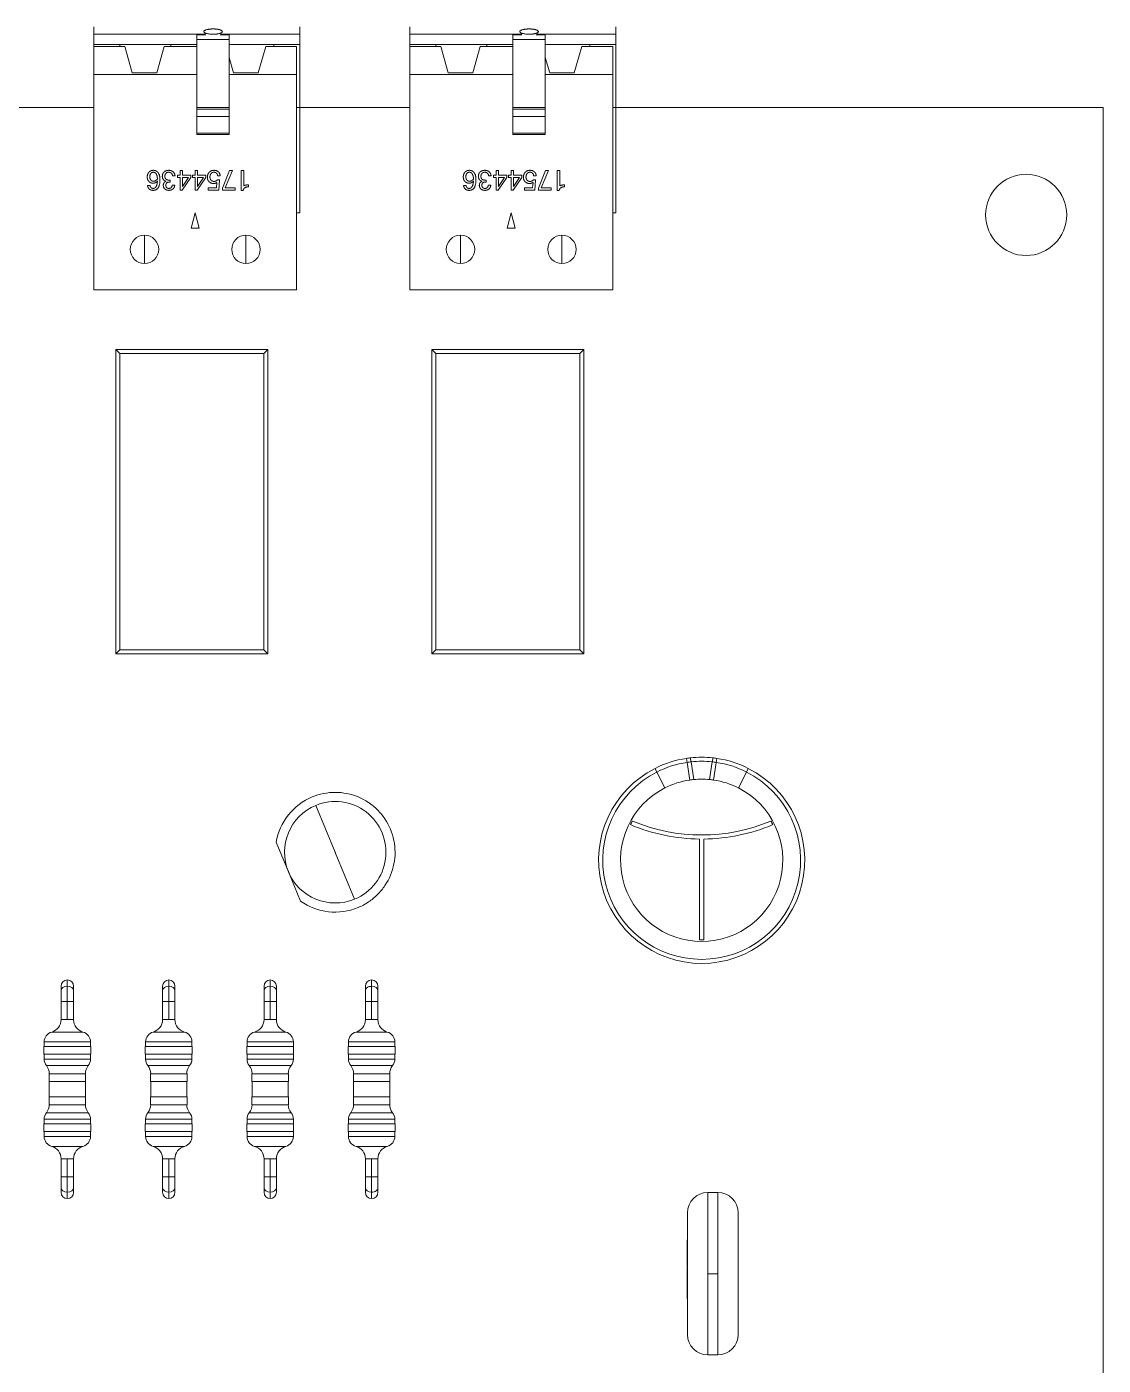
# Model space of a CAD drawing. Header units: millimetres. Extents: x 145 to 1488, y 403 to 626.
# Drawn here: x 252.8 to 305.9, y 491.6 to 557.5 of the extents above; entities that cross this region are included whole.
import ezdxf

# ---------------------------------------------------------------- set-up
doc = ezdxf.new("R2010")
doc.units = ezdxf.units.MM
doc.layers.add('TANGENT EDGES', color=7, linetype='Continuous', lineweight=0)
doc.layers.add('VISIBLE', color=7, linetype='Continuous', lineweight=0)

msp = doc.modelspace()

# ---------------------------------------------------------------- linework, layer by layer
at = {"layer": 'TANGENT EDGES'}
for p, q in [((261.198, 557.138), (261.646, 557.138)), ((262.35, 557.138), (262.798, 557.138)), ((276.776, 557.138), (277.223, 557.138)), ((277.928, 557.138), (278.376, 557.138)), ((261.198, 553.115), (262.798, 553.115)), ((276.776, 553.115), (278.376, 553.115)), ((261.198, 552.294), (262.798, 552.294)), ((276.776, 552.294), (278.376, 552.294)), ((258.618, 547.27), (258.618, 545.87)), ((263.618, 545.87), (263.618, 547.27)), ((274.196, 547.27), (274.196, 545.87)), ((279.196, 545.87), (279.196, 547.27)), ((257.403, 526.839), (257.403, 541.439)), ((257.403, 541.439), (264.503, 541.439)), ((264.503, 541.439), (264.503, 526.839)), ((272.981, 526.839), (272.981, 541.439)), ((272.981, 541.439), (280.081, 541.439)), ((280.081, 541.439), (280.081, 526.839)), ((264.503, 526.839), (257.403, 526.839)), ((280.081, 526.839), (272.981, 526.839)), ((285.333, 521.493), (285.363, 521.295)), ((285.363, 521.295), (285.493, 520.424)), ((285.561, 521.32), (285.691, 520.449)), ((286.475, 520.449), (286.605, 521.32)), ((286.674, 520.424), (286.804, 521.295)), ((286.804, 521.295), (286.833, 521.493)), ((283.783, 520.998), (283.874, 520.819)), ((283.874, 520.819), (284.272, 520.035)), ((287.894, 520.035), (288.293, 520.819)), ((288.293, 520.819), (288.383, 520.998)), ((268.016, 516.876), (267.063, 519.176)), ((268.978, 514.557), (268.024, 516.858)), ((254.815, 510.575), (254.815, 510.262)), ((259.815, 510.575), (259.815, 510.262)), ((264.815, 510.575), (264.815, 510.262)), ((269.815, 510.575), (269.815, 510.262)), ((254.815, 509.508), (254.815, 510.262)), ((259.815, 509.508), (259.815, 510.262)), ((264.815, 509.508), (264.815, 510.262)), ((269.815, 509.508), (269.815, 510.262)), ((254.51, 509.508), (254.815, 509.508)), ((254.815, 508.619), (254.815, 509.508)), ((254.815, 509.508), (255.12, 509.508)), ((259.51, 509.508), (259.815, 509.508)), ((259.815, 508.619), (259.815, 509.508)), ((260.12, 509.508), (259.815, 509.508)), ((264.51, 509.508), (264.815, 509.508)), ((264.815, 508.619), (264.815, 509.508)), ((265.12, 509.508), (264.815, 509.508)), ((269.51, 509.508), (269.815, 509.508)), ((269.815, 508.619), (269.815, 509.508)), ((269.815, 509.508), (270.12, 509.508)), ((254.815, 508.619), (254.51, 508.619)), ((254.815, 508.619), (255.12, 508.619)), ((259.815, 508.619), (259.51, 508.619)), ((259.815, 508.619), (260.12, 508.619)), ((264.815, 508.619), (264.51, 508.619)), ((264.815, 508.619), (265.12, 508.619)), ((269.815, 508.619), (269.51, 508.619)), ((269.815, 508.619), (270.12, 508.619)), ((254.045, 508.007), (255.586, 508.007)), ((259.045, 508.007), (260.586, 508.007)), ((264.045, 508.007), (265.586, 508.007)), ((269.045, 508.007), (270.586, 508.007)), ((253.672, 507.517), (255.958, 507.517)), ((258.672, 507.517), (260.958, 507.517)), ((263.672, 507.517), (265.958, 507.517)), ((268.672, 507.517), (270.958, 507.517)), ((253.672, 506.671), (255.958, 506.671)), ((258.672, 506.671), (260.958, 506.671)), ((263.672, 506.671), (265.958, 506.671)), ((268.672, 506.671), (270.958, 506.671)), ((255.845, 506.351), (253.785, 506.351)), ((260.845, 506.351), (258.785, 506.351)), ((265.845, 506.351), (263.785, 506.351)), ((270.845, 506.351), (268.785, 506.351)), ((253.785, 504.029), (255.845, 504.029)), ((258.785, 504.029), (260.845, 504.029)), ((263.785, 504.029), (265.845, 504.029)), ((268.785, 504.029), (270.845, 504.029)), ((253.672, 503.71), (255.958, 503.71)), ((258.672, 503.71), (260.958, 503.71)), ((263.672, 503.71), (265.958, 503.71)), ((268.672, 503.71), (270.958, 503.71)), ((253.672, 502.863), (255.958, 502.863)), ((258.672, 502.863), (260.958, 502.863)), ((263.672, 502.863), (265.958, 502.863)), ((268.672, 502.863), (270.958, 502.863)), ((255.586, 502.373), (254.045, 502.373)), ((260.586, 502.373), (259.045, 502.373)), ((265.586, 502.373), (264.045, 502.373)), ((270.586, 502.373), (269.045, 502.373)), ((254.51, 501.761), (254.815, 501.761)), ((255.12, 501.761), (254.815, 501.761)), ((254.815, 500.872), (254.815, 501.761)), ((259.51, 501.761), (259.815, 501.761)), ((260.12, 501.761), (259.815, 501.761)), ((259.815, 500.872), (259.815, 501.761)), ((264.51, 501.761), (264.815, 501.761)), ((265.12, 501.761), (264.815, 501.761)), ((264.815, 500.872), (264.815, 501.761)), ((269.51, 501.761), (269.815, 501.761)), ((270.12, 501.761), (269.815, 501.761)), ((269.815, 500.872), (269.815, 501.761)), ((254.51, 500.872), (254.815, 500.872)), ((255.12, 500.872), (254.815, 500.872)), ((254.815, 500.118), (254.815, 500.872)), ((259.815, 500.872), (259.51, 500.872)), ((259.815, 500.872), (260.12, 500.872)), ((259.815, 500.118), (259.815, 500.872)), ((264.815, 500.872), (264.51, 500.872)), ((264.815, 500.872), (265.12, 500.872)), ((264.815, 500.118), (264.815, 500.872)), ((269.51, 500.872), (269.815, 500.872)), ((270.12, 500.872), (269.815, 500.872)), ((269.815, 500.118), (269.815, 500.872)), ((254.815, 499.805), (254.815, 500.118)), ((259.815, 499.805), (259.815, 500.118)), ((264.815, 499.805), (264.815, 500.118)), ((269.815, 499.805), (269.815, 500.118)), ((286.382, 500.099), (286.382, 496.095)), ((286.882, 500.099), (286.882, 496.095)), ((286.382, 496.095), (286.882, 496.095)), ((286.382, 492.099), (286.382, 496.095)), ((286.882, 496.095), (286.882, 492.099))]:
    msp.add_line(p, q, dxfattribs=at)
for centre, radius, start, end in [((258.618, 546.57), 0.7, 90, 270), ((258.618, 546.57), 0.7, 270, 90), ((263.618, 546.57), 0.7, 90, 270), ((263.618, 546.57), 0.7, 270, 90), ((274.196, 546.57), 0.7, 90, 270), ((274.196, 546.57), 0.7, 270, 90), ((279.196, 546.57), 0.7, 90, 270), ((279.196, 546.57), 0.7, 270, 90), ((286.083, 516.468), 4.88, 98.49015, 116.92055), ((286.082, 516.481), 4.867, 96.13798, 98.49329), ((286.083, 516.468), 4.88, 83.85882, 96.14118), ((286.085, 516.481), 4.867, 81.50671, 83.86202), ((286.083, 516.468), 4.88, 63.07945, 81.50985), ((286.083, 516.468), 4.88, 116.92064, 63.07936), ((268.02, 516.867), 0.01, 112.52267, 292.52267), ((268.02, 516.867), 0.01, 292.52267, 112.52267)]:
    msp.add_arc(centre, radius, start, end, dxfattribs=at)
for centre, major_axis, ratio, start_param, end_param in [((285.561, 521.32), (-0.03, 0.198), 0.000328, 4.71129, 6.283185), ((286.605, 521.32), (-0.029, -0.198), 0.000506, -3.141545, -1.570256), ((254.815, 510.047), (-0.305, 0), 0.707107, -1.570796, 0), ((254.815, 510.047), (0.305, 0), 0.707107, 0, 1.570796), ((259.815, 510.047), (-0.305, 0), 0.707107, -1.570796, 0), ((259.815, 510.047), (0.305, 0), 0.707107, 0, 1.570796), ((264.815, 510.047), (-0.305, 0), 0.707107, -1.570796, 0), ((264.815, 510.047), (0.305, 0), 0.707107, 0, 1.570796), ((269.815, 510.047), (0.305, 0), 0.707107, 1.570796, 3.141593), ((269.815, 510.047), (0.305, 0), 0.707107, 0, 1.570796), ((254.815, 500.333), (-0.305, 0), 0.707107, 0, 1.570796), ((254.815, 500.333), (0.305, 0), 0.707107, 4.712389, 6.283185), ((259.815, 500.333), (-0.305, 0), 0.707107, 0, 1.570796), ((259.815, 500.333), (0.305, 0), 0.707107, 4.712389, 6.283185), ((264.815, 500.333), (-0.305, 0), 0.707107, 0, 1.570796), ((264.815, 500.333), (0.305, 0), 0.707107, 4.712389, 6.283185), ((269.815, 500.333), (0.305, 0), 0.707107, 3.141593, 4.712389), ((269.815, 500.333), (-0.305, 0), 0.707107, 1.570796, 3.141593)]:
    msp.add_ellipse(centre, major_axis=major_axis, ratio=ratio, start_param=start_param, end_param=end_param, dxfattribs=at)
at = {"layer": 'VISIBLE'}
for p, q in [((256.118, 557.54), (256.118, 557.17)), ((266.278, 557.17), (266.278, 557.54)), ((271.696, 557.54), (271.696, 557.17)), ((281.856, 557.17), (281.856, 557.54)), ((261.616, 557.17), (256.118, 557.17)), ((256.118, 557.17), (256.118, 556.67)), ((256.118, 556.67), (256.118, 556.57)), ((257.403, 556.67), (256.118, 556.67)), ((257.403, 556.67), (259.913, 556.67)), ((257.403, 556.67), (257.403, 556.57)), ((261.198, 556.67), (259.913, 556.67)), ((259.913, 556.67), (259.913, 556.57)), ((261.198, 557.17), (261.198, 557.138)), ((261.198, 556.913), (261.198, 557.138)), ((261.198, 556.913), (261.198, 553.485)), ((261.198, 556.913), (262.798, 556.913)), ((266.278, 557.17), (262.379, 557.17)), ((262.798, 557.17), (262.798, 557.138)), ((262.798, 556.913), (262.798, 557.138)), ((262.798, 556.913), (262.798, 553.485)), ((262.798, 556.67), (264.993, 556.67)), ((264.993, 556.57), (264.993, 556.67)), ((266.278, 556.67), (264.993, 556.67)), ((266.278, 556.67), (266.278, 557.17)), ((266.278, 548.37), (266.278, 556.67)), ((277.194, 557.17), (271.696, 557.17)), ((271.696, 557.17), (271.696, 556.67)), ((271.696, 556.67), (271.696, 556.57)), ((272.981, 556.67), (271.696, 556.67)), ((272.981, 556.67), (275.491, 556.67)), ((272.981, 556.67), (272.981, 556.57)), ((276.776, 556.67), (275.491, 556.67)), ((275.491, 556.67), (275.491, 556.57)), ((276.776, 557.17), (276.776, 557.138)), ((276.776, 556.913), (276.776, 557.138)), ((276.776, 556.913), (276.776, 553.485)), ((276.776, 556.913), (278.376, 556.913)), ((281.856, 557.17), (277.957, 557.17)), ((278.376, 557.17), (278.376, 557.138)), ((278.376, 556.913), (278.376, 557.138)), ((278.376, 556.913), (278.376, 553.485)), ((278.376, 556.67), (280.571, 556.67)), ((280.571, 556.57), (280.571, 556.67)), ((281.856, 556.67), (280.571, 556.67)), ((281.856, 556.67), (281.856, 557.17)), ((281.856, 548.37), (281.856, 556.67)), ((257.643, 556.57), (256.118, 556.57)), ((256.118, 555.196), (256.118, 556.57)), ((258.013, 555.27), (257.643, 556.57)), ((259.223, 555.27), (259.593, 556.57)), ((261.198, 556.57), (259.593, 556.57)), ((262.798, 556.025), (263.013, 555.27)), ((264.223, 555.27), (264.593, 556.57)), ((266.118, 556.57), (264.593, 556.57)), ((266.118, 555.196), (266.118, 556.57)), ((273.221, 556.57), (271.696, 556.57)), ((271.696, 555.196), (271.696, 556.57)), ((273.591, 555.27), (273.221, 556.57)), ((274.801, 555.27), (275.171, 556.57)), ((276.776, 556.57), (275.171, 556.57)), ((278.376, 556.025), (278.591, 555.27)), ((279.801, 555.27), (280.171, 556.57)), ((281.696, 556.57), (280.171, 556.57)), ((281.696, 555.196), (281.696, 556.57)), ((256.118, 555.196), (261.198, 555.196)), ((256.118, 553.57), (256.118, 555.196)), ((258.013, 555.27), (259.223, 555.27)), ((262.798, 555.196), (266.118, 555.196)), ((263.013, 555.27), (264.223, 555.27)), ((266.118, 553.57), (266.118, 555.196)), ((271.696, 555.196), (276.776, 555.196)), ((271.696, 553.57), (271.696, 555.196)), ((273.591, 555.27), (274.801, 555.27)), ((278.376, 555.196), (281.696, 555.196)), ((278.591, 555.27), (279.801, 555.27)), ((281.696, 553.57), (281.696, 555.196)), ((250.54, 553.57), (256.118, 553.57)), ((256.118, 544.57), (256.118, 553.57)), ((261.198, 553.57), (262.798, 553.57)), ((261.198, 553.485), (261.198, 553.115)), ((261.198, 553.485), (262.798, 553.485)), ((262.798, 553.485), (262.798, 553.115)), ((266.118, 544.57), (266.118, 553.57)), ((266.118, 553.57), (271.696, 553.57)), ((271.696, 544.57), (271.696, 553.57)), ((276.776, 553.57), (278.376, 553.57)), ((276.776, 553.485), (276.776, 553.115)), ((276.776, 553.485), (278.376, 553.485)), ((278.376, 553.485), (278.376, 553.115)), ((281.696, 544.57), (281.696, 553.57)), ((281.696, 553.57), (305.877, 553.57)), ((305.877, 553.57), (305.877, 466.97)), ((261.198, 552.294), (261.198, 553.115)), ((262.798, 552.294), (262.798, 553.115)), ((276.776, 552.294), (276.776, 553.115)), ((278.376, 552.294), (278.376, 553.115)), ((261.198, 552.23), (261.198, 552.294)), ((261.198, 552.23), (262.798, 552.23)), ((262.798, 552.23), (262.798, 552.294)), ((276.776, 552.23), (276.776, 552.294)), ((276.776, 552.23), (278.376, 552.23)), ((278.376, 552.23), (278.376, 552.294)), ((260.123, 550.199), (259.996, 550.199)), ((260.243, 550.223), (260.372, 550.223)), ((260.243, 550.115), (260.243, 550.223)), ((260.372, 550.115), (260.243, 550.115)), ((260.372, 550.451), (260.495, 550.451)), ((260.372, 550.223), (260.372, 550.451)), ((260.372, 549.484), (260.372, 550.115)), ((260.903, 550.115), (260.468, 549.484)), ((260.495, 550.451), (260.495, 550.223)), ((260.495, 550.223), (260.903, 550.223)), ((260.495, 549.677), (260.788, 550.115)), ((260.495, 550.115), (260.495, 549.677)), ((260.788, 550.115), (260.495, 550.115)), ((260.903, 550.223), (260.903, 550.115)), ((260.985, 550.223), (261.114, 550.223)), ((260.985, 550.115), (260.985, 550.223)), ((261.114, 550.115), (260.985, 550.115)), ((261.114, 550.223), (261.114, 550.451)), ((261.114, 550.451), (261.237, 550.451)), ((261.114, 549.484), (261.114, 550.115)), ((261.645, 550.115), (261.21, 549.484)), ((261.237, 550.451), (261.237, 550.223)), ((261.237, 550.223), (261.645, 550.223)), ((261.237, 550.115), (261.237, 549.677)), ((261.237, 549.677), (261.53, 550.115)), ((261.53, 550.115), (261.237, 550.115)), ((261.645, 550.223), (261.645, 550.115)), ((262.35, 550.2), (262.223, 550.2)), ((262.466, 549.582), (262.814, 550.451)), ((262.951, 550.451), (262.595, 549.609)), ((262.814, 550.451), (262.951, 550.451)), ((263.39, 549.48), (263.39, 550.451)), ((263.39, 550.451), (263.512, 550.451)), ((263.512, 550.451), (263.512, 549.7)), ((275.701, 550.199), (275.574, 550.199)), ((275.821, 550.223), (275.95, 550.223)), ((275.821, 550.115), (275.821, 550.223)), ((275.95, 550.115), (275.821, 550.115)), ((275.95, 550.451), (276.073, 550.451)), ((275.95, 550.223), (275.95, 550.451)), ((275.95, 549.484), (275.95, 550.115)), ((276.481, 550.115), (276.046, 549.484)), ((276.073, 550.451), (276.073, 550.223)), ((276.073, 550.223), (276.481, 550.223)), ((276.073, 549.677), (276.366, 550.115)), ((276.073, 550.115), (276.073, 549.677)), ((276.366, 550.115), (276.073, 550.115)), ((276.481, 550.223), (276.481, 550.115)), ((276.563, 550.223), (276.692, 550.223)), ((276.563, 550.115), (276.563, 550.223)), ((276.692, 550.115), (276.563, 550.115)), ((276.692, 550.223), (276.692, 550.451)), ((276.692, 550.451), (276.815, 550.451)), ((276.692, 549.484), (276.692, 550.115)), ((277.223, 550.115), (276.788, 549.484)), ((276.815, 550.451), (276.815, 550.223)), ((276.815, 550.223), (277.223, 550.223)), ((276.815, 550.115), (276.815, 549.677)), ((276.815, 549.677), (277.108, 550.115)), ((277.108, 550.115), (276.815, 550.115)), ((277.223, 550.223), (277.223, 550.115)), ((277.928, 550.2), (277.801, 550.2)), ((278.044, 549.582), (278.391, 550.451)), ((278.529, 550.451), (278.173, 549.609)), ((278.391, 550.451), (278.529, 550.451)), ((278.968, 549.48), (278.968, 550.451)), ((278.968, 550.451), (279.09, 550.451)), ((279.09, 550.451), (279.09, 549.7)), ((258.77, 549.717), (258.897, 549.717)), ((259.832, 549.985), (259.878, 549.985)), ((259.878, 549.89), (259.851, 549.89)), ((259.878, 549.985), (259.878, 549.89)), ((259.984, 549.728), (260.11, 549.728)), ((260.468, 549.484), (260.372, 549.484)), ((261.21, 549.484), (261.114, 549.484)), ((261.764, 549.496), (261.764, 549.609)), ((261.764, 549.609), (262.17, 549.609)), ((262.275, 549.496), (261.764, 549.496)), ((262.17, 549.609), (262.191, 549.874)), ((262.219, 550), (262.316, 550)), ((262.316, 550), (262.275, 549.496)), ((262.466, 549.496), (262.466, 549.582)), ((263.084, 549.496), (262.466, 549.496)), ((262.595, 549.609), (263.084, 549.609)), ((263.084, 549.609), (263.084, 549.496)), ((263.484, 549.48), (263.39, 549.48)), ((263.742, 549.749), (263.742, 549.653)), ((274.348, 549.717), (274.474, 549.717)), ((275.41, 549.985), (275.456, 549.985)), ((275.456, 549.89), (275.429, 549.89)), ((275.456, 549.985), (275.456, 549.89)), ((275.562, 549.728), (275.688, 549.728)), ((276.046, 549.484), (275.95, 549.484)), ((276.788, 549.484), (276.692, 549.484)), ((277.342, 549.496), (277.342, 549.609)), ((277.342, 549.609), (277.748, 549.609)), ((277.853, 549.496), (277.342, 549.496)), ((277.748, 549.609), (277.769, 549.874)), ((277.797, 550), (277.894, 550)), ((277.894, 550), (277.853, 549.496)), ((278.044, 549.496), (278.044, 549.582)), ((278.662, 549.496), (278.044, 549.496)), ((278.173, 549.609), (278.662, 549.609)), ((278.662, 549.609), (278.662, 549.496)), ((279.062, 549.48), (278.968, 549.48)), ((279.32, 549.749), (279.32, 549.653)), ((260.917, 547.62), (261.118, 548.37)), ((261.319, 547.62), (261.118, 548.37)), ((266.118, 548.37), (266.278, 548.37)), ((276.495, 547.62), (276.696, 548.37)), ((276.897, 547.62), (276.696, 548.37)), ((281.696, 548.37), (281.856, 548.37)), ((260.917, 547.62), (261.319, 547.62)), ((276.495, 547.62), (276.897, 547.62)), ((266.118, 544.57), (256.118, 544.57)), ((281.696, 544.57), (271.696, 544.57)), ((257.403, 541.439), (257.203, 541.639)), ((257.203, 541.639), (257.203, 526.639)), ((264.703, 541.639), (257.203, 541.639)), ((264.503, 541.439), (264.703, 541.639)), ((264.703, 526.639), (264.703, 541.639)), ((272.981, 541.439), (272.781, 541.639)), ((272.781, 541.639), (272.781, 526.639)), ((280.281, 541.639), (272.781, 541.639)), ((280.081, 541.439), (280.281, 541.639)), ((280.281, 526.639), (280.281, 541.639)), ((257.403, 526.839), (257.203, 526.639)), ((257.203, 526.639), (264.703, 526.639)), ((264.503, 526.839), (264.703, 526.639)), ((272.981, 526.839), (272.781, 526.639)), ((272.781, 526.639), (280.281, 526.639)), ((280.081, 526.839), (280.281, 526.639)), ((285.533, 521.518), (285.532, 521.518)), ((286.635, 521.518), (286.633, 521.518)), ((265.111, 517.356), (265.711, 515.909)), ((285.983, 517.518), (285.983, 512.546)), ((286.183, 512.546), (286.183, 517.518)), ((265.711, 515.909), (266.311, 514.463)), ((254.51, 510.27), (254.51, 510.047)), ((254.51, 510.047), (254.51, 509.508)), ((255.12, 510.27), (255.12, 510.047)), ((255.12, 510.047), (255.12, 509.508)), ((259.51, 510.27), (259.51, 510.047)), ((259.51, 510.047), (259.51, 509.508)), ((260.12, 510.27), (260.12, 510.047)), ((260.12, 510.047), (260.12, 509.508)), ((264.51, 510.27), (264.51, 510.047)), ((264.51, 510.047), (264.51, 509.508)), ((265.12, 510.27), (265.12, 510.047)), ((265.12, 510.047), (265.12, 509.508)), ((269.51, 510.27), (269.51, 510.047)), ((269.51, 510.047), (269.51, 509.508)), ((270.12, 510.27), (270.12, 510.047)), ((270.12, 510.047), (270.12, 509.508)), ((254.51, 509.508), (254.51, 508.619)), ((255.12, 509.508), (255.12, 508.619)), ((259.51, 509.508), (259.51, 508.619)), ((260.12, 509.508), (260.12, 508.619)), ((264.51, 509.508), (264.51, 508.619)), ((265.12, 509.508), (265.12, 508.619)), ((269.51, 509.508), (269.51, 508.619)), ((270.12, 509.508), (270.12, 508.619)), ((255.971, 507.298), (253.659, 507.298)), ((253.659, 507.298), (253.659, 506.917)), ((253.672, 507.517), (253.672, 507.298)), ((255.958, 507.298), (255.958, 507.517)), ((255.971, 506.917), (255.971, 507.298)), ((260.971, 507.298), (258.659, 507.298)), ((258.659, 507.298), (258.659, 506.917)), ((258.672, 507.517), (258.672, 507.298)), ((260.958, 507.298), (260.958, 507.517)), ((260.971, 506.917), (260.971, 507.298)), ((265.971, 507.298), (263.659, 507.298)), ((263.659, 507.298), (263.659, 506.917)), ((263.672, 507.517), (263.672, 507.298)), ((265.958, 507.298), (265.958, 507.517)), ((265.971, 506.917), (265.971, 507.298)), ((270.971, 507.298), (268.659, 507.298)), ((268.659, 507.298), (268.659, 506.917)), ((268.672, 507.517), (268.672, 507.298)), ((270.958, 507.298), (270.958, 507.517)), ((270.971, 506.917), (270.971, 507.298)), ((253.659, 506.917), (255.971, 506.917)), ((253.672, 506.917), (253.672, 506.671)), ((255.958, 506.671), (255.958, 506.917)), ((258.659, 506.917), (260.971, 506.917)), ((258.672, 506.917), (258.672, 506.671)), ((260.958, 506.671), (260.958, 506.917)), ((263.659, 506.917), (265.971, 506.917)), ((263.672, 506.917), (263.672, 506.671)), ((265.958, 506.671), (265.958, 506.917)), ((268.659, 506.917), (270.971, 506.917)), ((268.672, 506.917), (268.672, 506.671)), ((270.958, 506.671), (270.958, 506.917)), ((255.717, 505.952), (253.913, 505.952)), ((253.913, 505.952), (253.913, 505.571)), ((255.717, 505.571), (255.717, 505.952)), ((260.717, 505.952), (258.913, 505.952)), ((258.913, 505.952), (258.913, 505.571)), ((260.717, 505.571), (260.717, 505.952)), ((265.717, 505.952), (263.913, 505.952)), ((263.913, 505.952), (263.913, 505.571)), ((265.717, 505.571), (265.717, 505.952)), ((270.717, 505.952), (268.913, 505.952)), ((268.913, 505.952), (268.913, 505.571)), ((270.717, 505.571), (270.717, 505.952)), ((253.913, 505.571), (255.717, 505.571)), ((253.926, 505.571), (253.926, 504.809)), ((255.704, 504.809), (255.704, 505.571)), ((258.913, 505.571), (260.717, 505.571)), ((258.926, 505.571), (258.926, 504.809)), ((260.704, 504.809), (260.704, 505.571)), ((263.913, 505.571), (265.717, 505.571)), ((263.926, 505.571), (263.926, 504.809)), ((265.704, 504.809), (265.704, 505.571)), ((268.913, 505.571), (270.717, 505.571)), ((268.926, 505.571), (268.926, 504.809)), ((270.704, 504.809), (270.704, 505.571)), ((255.717, 504.809), (253.913, 504.809)), ((253.913, 504.809), (253.913, 504.428)), ((255.717, 504.428), (255.717, 504.809)), ((260.717, 504.809), (258.913, 504.809)), ((258.913, 504.809), (258.913, 504.428)), ((260.717, 504.428), (260.717, 504.809)), ((265.717, 504.809), (263.913, 504.809)), ((263.913, 504.809), (263.913, 504.428)), ((265.717, 504.428), (265.717, 504.809)), ((270.717, 504.809), (268.913, 504.809)), ((268.913, 504.809), (268.913, 504.428)), ((270.717, 504.428), (270.717, 504.809)), ((253.913, 504.428), (255.717, 504.428)), ((258.913, 504.428), (260.717, 504.428)), ((263.913, 504.428), (265.717, 504.428)), ((268.913, 504.428), (270.717, 504.428)), ((255.971, 503.488), (253.659, 503.488)), ((253.659, 503.488), (253.659, 503.107)), ((253.672, 503.71), (253.672, 503.488)), ((255.958, 503.488), (255.958, 503.71)), ((255.971, 503.107), (255.971, 503.488)), ((260.971, 503.488), (258.659, 503.488)), ((258.659, 503.488), (258.659, 503.107)), ((258.672, 503.71), (258.672, 503.488)), ((260.958, 503.488), (260.958, 503.71)), ((260.971, 503.107), (260.971, 503.488)), ((265.971, 503.488), (263.659, 503.488)), ((263.659, 503.488), (263.659, 503.107)), ((263.672, 503.71), (263.672, 503.488)), ((265.958, 503.488), (265.958, 503.71)), ((265.971, 503.107), (265.971, 503.488)), ((270.971, 503.488), (268.659, 503.488)), ((268.659, 503.488), (268.659, 503.107)), ((268.672, 503.71), (268.672, 503.488)), ((270.958, 503.488), (270.958, 503.71)), ((270.971, 503.107), (270.971, 503.488)), ((253.659, 503.107), (255.971, 503.107)), ((253.672, 503.107), (253.672, 502.863)), ((255.958, 502.863), (255.958, 503.107)), ((258.659, 503.107), (260.971, 503.107)), ((258.672, 503.107), (258.672, 502.863)), ((260.958, 502.863), (260.958, 503.107)), ((263.659, 503.107), (265.971, 503.107)), ((263.672, 503.107), (263.672, 502.863)), ((265.958, 502.863), (265.958, 503.107)), ((268.659, 503.107), (270.971, 503.107)), ((268.672, 503.107), (268.672, 502.863)), ((270.958, 502.863), (270.958, 503.107)), ((254.51, 501.761), (254.51, 500.872)), ((255.12, 501.761), (255.12, 500.872)), ((259.51, 501.761), (259.51, 500.872)), ((260.12, 501.761), (260.12, 500.872)), ((264.51, 501.761), (264.51, 500.872)), ((265.12, 501.761), (265.12, 500.872)), ((269.51, 501.761), (269.51, 500.872)), ((270.12, 501.761), (270.12, 500.872)), ((254.51, 500.872), (254.51, 500.333)), ((255.12, 500.872), (255.12, 500.333)), ((259.51, 500.872), (259.51, 500.333)), ((260.12, 500.872), (260.12, 500.333)), ((264.51, 500.872), (264.51, 500.333)), ((265.12, 500.872), (265.12, 500.333)), ((269.51, 500.872), (269.51, 500.333)), ((270.12, 500.872), (270.12, 500.333)), ((254.51, 500.11), (254.51, 500.333)), ((255.12, 500.11), (255.12, 500.333)), ((259.51, 500.11), (259.51, 500.333)), ((260.12, 500.11), (260.12, 500.333)), ((264.51, 500.11), (264.51, 500.333)), ((265.12, 500.11), (265.12, 500.333)), ((269.51, 500.11), (269.51, 500.333)), ((270.12, 500.11), (270.12, 500.333)), ((286.882, 500.099), (286.382, 500.099)), ((285.382, 499.099), (285.382, 493.099)), ((287.882, 499.099), (287.882, 493.099)), ((285.382, 497.772), (285.372, 497.772)), ((285.372, 497.772), (285.372, 497.387)), ((285.372, 497.387), (285.372, 497.266)), ((285.382, 497.387), (285.372, 497.387)), ((285.372, 497.266), (285.372, 497.154)), ((285.382, 497.266), (285.372, 497.266)), ((285.382, 497.154), (285.372, 497.154)), ((285.372, 497.154), (285.372, 497.087)), ((285.382, 497.087), (285.372, 497.087)), ((285.372, 497.087), (285.372, 497.023)), ((285.372, 497.023), (285.382, 497.023)), ((285.372, 497.023), (285.372, 496.455)), ((285.382, 496.455), (285.372, 496.455)), ((285.382, 496.411), (285.372, 496.411)), ((285.372, 496.411), (285.372, 496.314)), ((285.372, 496.314), (285.372, 496.293)), ((285.382, 496.314), (285.372, 496.314)), ((285.372, 496.293), (285.372, 496.064)), ((285.382, 496.293), (285.372, 496.293)), ((285.372, 496.064), (285.372, 495.787)), ((285.382, 496.064), (285.372, 496.064)), ((285.382, 495.787), (285.372, 495.787)), ((285.372, 495.787), (285.372, 495.757)), ((285.382, 495.757), (285.372, 495.757)), ((285.382, 495.753), (285.372, 495.753)), ((285.372, 495.753), (285.372, 495.645)), ((285.382, 495.645), (285.372, 495.645)), ((285.372, 495.645), (285.372, 495.585)), ((285.382, 495.585), (285.372, 495.585)), ((285.372, 495.585), (285.372, 495.413)), ((285.372, 495.413), (285.372, 495.215)), ((285.382, 495.413), (285.372, 495.413)), ((285.382, 495.215), (285.372, 495.215)), ((285.372, 495.215), (285.372, 495.024)), ((285.372, 495.024), (285.372, 494.855)), ((285.372, 495.024), (285.382, 495.024)), ((285.382, 494.855), (285.372, 494.855)), ((286.882, 492.099), (286.382, 492.099))]:
    msp.add_line(p, q, dxfattribs=at)
msp.add_circle((302.077, 548.27), 2, dxfattribs=at)
for centre, radius, start, end in [((286.083, 516.468), 5.08, 98.49006, 116.92064), ((286.083, 516.468), 5.08, 96.23374, 98.49006), ((286.083, 516.468), 5.08, 83.78453, 96.21547), ((286.083, 516.468), 5.08, 81.50994, 83.76626), ((286.083, 516.468), 5.08, 63.07936, 81.50994), ((286.083, 516.468), 5.08, 116.92064, 270), ((286.083, 516.468), 4, 98.49015, 116.92055), ((286.082, 516.476), 3.992, 95.62124, 98.49289), ((286.083, 516.468), 4, 90, 95.62408), ((286.083, 516.468), 5.08, 270, 63.07936), ((286.083, 516.468), 4, 84.37592, 90), ((286.084, 516.476), 3.992, 81.50711, 84.37876), ((286.083, 516.468), 4, 63.07945, 81.50985), ((268.02, 516.867), 2.95, 101.27267, 112.52267), ((268.02, 516.867), 2.95, 90.02267, 101.27267), ((268.02, 516.867), 2.95, 78.77267, 90.02267), ((268.02, 516.867), 2.95, 56.27267, 78.77267), ((286.083, 516.468), 4, 116.92058, 270.00006), ((286.083, 516.468), 4, 269.99993, 63.07943), ((268.02, 516.867), 2.95, 112.52267, 170.45889), ((268.02, 516.867), 2.5, 112.52267, 292.52267), ((268.02, 516.867), 2.5, 292.52267, 112.52267), ((268.02, 516.867), 2.95, 45.02267, 56.27267), ((268.02, 516.867), 2.95, 33.77267, 45.02267), ((268.02, 516.867), 2.95, 11.27267, 33.77267), ((286.077, 516.472), 3.916, 150.45217, 153.39154), ((286.083, 526.556), 8.839, 247.28605, 292.71395), ((286.09, 516.472), 3.916, 26.60846, 29.54783), ((286.083, 526.556), 9.039, 247.16704, 269.3661), ((286.083, 526.556), 9.039, 270.6339, 292.83296), ((268.02, 516.867), 2.95, 0.02267, 11.27267), ((268.02, 516.867), 2.95, 348.77267, 0.02267), ((268.02, 516.867), 2.95, 326.27267, 348.77267), ((268.02, 516.867), 2.95, 315.02267, 326.27267), ((268.02, 516.867), 2.95, 234.58646, 292.52267), ((268.02, 516.867), 2.95, 303.77267, 315.02267), ((268.02, 516.867), 2.95, 292.52267, 303.77267), ((286.083, 516.461), 3.916, 268.53659, 271.46341), ((254.815, 510.27), 0.305, 90, 180), ((254.815, 510.27), 0.305, 0, 90), ((259.815, 510.27), 0.305, 90, 180), ((259.815, 510.27), 0.305, 0, 90), ((264.815, 510.27), 0.305, 90, 180), ((264.815, 510.27), 0.305, 0, 90), ((269.815, 510.27), 0.305, 90, 180), ((269.815, 510.27), 0.305, 0, 90), ((253.875, 508.619), 0.635, 285.46601, 0), ((255.755, 508.619), 0.635, 180, 254.53399), ((258.875, 508.619), 0.635, 285.46601, 0), ((260.755, 508.619), 0.635, 180, 254.53399), ((263.875, 508.619), 0.635, 285.46601, 0), ((265.755, 508.619), 0.635, 180, 254.53399), ((268.875, 508.619), 0.635, 285.46601, 0), ((270.755, 508.619), 0.635, 180, 254.53399), ((254.18, 507.517), 0.508, 105.46601, 180), ((255.45, 507.517), 0.508, 0, 74.53399), ((259.18, 507.517), 0.508, 105.46601, 180), ((260.45, 507.517), 0.508, 0, 74.53399), ((264.18, 507.517), 0.508, 105.46601, 180), ((265.45, 507.517), 0.508, 0, 74.53399), ((269.18, 507.517), 0.508, 105.46601, 180), ((270.45, 507.517), 0.508, 0, 74.53399), ((254.18, 506.671), 0.508, 180, 218.94244), ((255.45, 506.671), 0.508, 321.05756, 0), ((259.18, 506.671), 0.508, 180, 218.94244), ((260.45, 506.671), 0.508, 321.05756, 0), ((264.18, 506.671), 0.508, 180, 218.94244), ((265.45, 506.671), 0.508, 321.05756, 0), ((269.18, 506.671), 0.508, 180, 218.94244), ((270.45, 506.671), 0.508, 321.05756, 0), ((253.291, 505.952), 0.635, 0, 38.94244), ((256.339, 505.952), 0.635, 141.05756, 180), ((258.291, 505.952), 0.635, 0, 38.94244), ((261.339, 505.952), 0.635, 141.05756, 180), ((263.291, 505.952), 0.635, 0, 38.94244), ((266.339, 505.952), 0.635, 141.05756, 180), ((268.291, 505.952), 0.635, 0, 38.94244), ((271.339, 505.952), 0.635, 141.05756, 180), ((254.18, 503.71), 0.508, 141.05756, 180), ((253.291, 504.428), 0.635, 321.05756, 0), ((256.339, 504.428), 0.635, 180, 218.94244), ((255.45, 503.71), 0.508, 0, 38.94244), ((259.18, 503.71), 0.508, 141.05756, 180), ((258.291, 504.428), 0.635, 321.05756, 0), ((261.339, 504.428), 0.635, 180, 218.94244), ((260.45, 503.71), 0.508, 0, 38.94244), ((264.18, 503.71), 0.508, 141.05756, 180), ((263.291, 504.428), 0.635, 321.05756, 0), ((266.339, 504.428), 0.635, 180, 218.94244), ((265.45, 503.71), 0.508, 0, 38.94244), ((269.18, 503.71), 0.508, 141.05756, 180), ((268.291, 504.428), 0.635, 321.05756, 0), ((271.339, 504.428), 0.635, 180, 218.94244), ((270.45, 503.71), 0.508, 0, 38.94244), ((254.18, 502.863), 0.508, 180, 254.53399), ((255.45, 502.863), 0.508, 285.46601, 0), ((259.18, 502.863), 0.508, 180, 254.53399), ((260.45, 502.863), 0.508, 285.46601, 0), ((264.18, 502.863), 0.508, 180, 254.53399), ((265.45, 502.863), 0.508, 285.46601, 0), ((269.18, 502.863), 0.508, 180, 254.53399), ((270.45, 502.863), 0.508, 285.46601, 0), ((253.875, 501.761), 0.635, 0, 74.53399), ((255.755, 501.761), 0.635, 105.46601, 180), ((258.875, 501.761), 0.635, 0, 74.53399), ((260.755, 501.761), 0.635, 105.46601, 180), ((263.875, 501.761), 0.635, 0, 74.53399), ((265.755, 501.761), 0.635, 105.46601, 180), ((268.875, 501.761), 0.635, 0, 74.53399), ((270.755, 501.761), 0.635, 105.46601, 180), ((254.815, 500.11), 0.305, 180, 270), ((254.815, 500.11), 0.305, 270, 0), ((259.815, 500.11), 0.305, 180, 270), ((259.815, 500.11), 0.305, 270, 0), ((264.815, 500.11), 0.305, 180, 270), ((264.815, 500.11), 0.305, 270, 0), ((269.815, 500.11), 0.305, 180, 270), ((269.815, 500.11), 0.305, 270, 0), ((286.382, 499.099), 1, 90, 180), ((286.882, 499.099), 1, 0, 90), ((286.382, 493.099), 1, 180, 270), ((286.882, 493.099), 1, 270, 0)]:
    msp.add_arc(centre, radius, start, end, dxfattribs=at)
for points, knots in [([(261.543, 557.284), (261.541, 557.289), (261.54, 557.293), (261.54, 557.297), (261.539, 557.302), (261.539, 557.307), (261.541, 557.312), (261.542, 557.317), (261.545, 557.322), (261.548, 557.328), (261.552, 557.333), (261.557, 557.338), (261.562, 557.343)], [0.6597773, 0.6597773, 0.6597773, 0.6597773, 0.7028642, 0.7028642, 0.7028642, 0.7568669, 0.7568669, 0.7568669, 0.8111794, 0.8111794, 0.8111794, 0.8654371, 0.8654371, 0.8654371, 0.8654371]), ([(261.998, 557.17), (261.98, 557.17), (261.962, 557.171), (261.944, 557.171), (261.926, 557.172), (261.908, 557.173), (261.89, 557.174), (261.855, 557.176), (261.822, 557.18), (261.789, 557.185), (261.757, 557.189), (261.727, 557.195), (261.7, 557.202), (261.686, 557.205), (261.673, 557.209), (261.661, 557.212), (261.649, 557.216), (261.637, 557.22), (261.627, 557.224), (261.616, 557.229), (261.606, 557.233), (261.598, 557.237), (261.589, 557.242), (261.581, 557.247), (261.574, 557.251), (261.567, 557.256), (261.561, 557.261), (261.556, 557.266), (261.552, 557.271), (261.548, 557.276), (261.545, 557.281), (261.544, 557.282), (261.544, 557.283), (261.543, 557.284)], [0, 0, 0, 0, 0.054, 0.054, 0.054, 0.1081119, 0.1081119, 0.1081119, 0.2160335, 0.2160335, 0.2160335, 0.3239429, 0.3239429, 0.3239429, 0.3778641, 0.3778641, 0.3778641, 0.4319972, 0.4319972, 0.4319972, 0.4862463, 0.4862463, 0.4862463, 0.5402406, 0.5402406, 0.5402406, 0.5943776, 0.5943776, 0.5943776, 0.6487161, 0.6487161, 0.6487161, 0.6597773, 0.6597773, 0.6597773, 0.6597773]), ([(261.562, 557.343), (261.566, 557.346), (261.57, 557.348), (261.574, 557.351), (261.578, 557.354), (261.582, 557.357), (261.587, 557.36), (261.592, 557.363), (261.597, 557.366), (261.603, 557.368), (261.608, 557.371), (261.614, 557.374), (261.621, 557.376), (261.627, 557.379), (261.633, 557.381), (261.64, 557.384), (261.647, 557.386), (261.654, 557.389), (261.662, 557.391), (261.676, 557.395), (261.692, 557.4), (261.709, 557.404)], [0.8611269, 0.8611269, 0.8611269, 0.8611269, 0.8938324, 0.8938324, 0.8938324, 0.9265792, 0.9265792, 0.9265792, 0.959467, 0.959467, 0.959467, 0.9924119, 0.9924119, 0.9924119, 1.0253249, 1.0253249, 1.0253249, 1.0581198, 1.0581198, 1.0581198, 1.1235306, 1.1235306, 1.1235306, 1.1235306]), ([(261.709, 557.404), (261.719, 557.406), (261.73, 557.408), (261.741, 557.41), (261.751, 557.412), (261.763, 557.414), (261.774, 557.416), (261.785, 557.418), (261.797, 557.42), (261.809, 557.421), (261.82, 557.423), (261.832, 557.424), (261.845, 557.425), (261.857, 557.427), (261.869, 557.428), (261.882, 557.429), (261.894, 557.43), (261.907, 557.43), (261.92, 557.431), (261.933, 557.432), (261.946, 557.432), (261.959, 557.432), (261.972, 557.433), (261.985, 557.433), (261.998, 557.433)], [1.1221288, 1.1221288, 1.1221288, 1.1221288, 1.1611473, 1.1611473, 1.1611473, 1.2000646, 1.2000646, 1.2000646, 1.2390162, 1.2390162, 1.2390162, 1.2780027, 1.2780027, 1.2780027, 1.316905, 1.316905, 1.316905, 1.3558904, 1.3558904, 1.3558904, 1.394915, 1.394915, 1.394915, 1.4338398, 1.4338398, 1.4338398, 1.4338398]), ([(261.998, 557.433), (262.01, 557.433), (262.021, 557.433), (262.033, 557.432), (262.045, 557.432), (262.057, 557.432), (262.069, 557.431), (262.081, 557.431), (262.093, 557.43), (262.104, 557.429), (262.116, 557.428), (262.127, 557.428), (262.139, 557.426), (262.15, 557.425), (262.161, 557.424), (262.172, 557.423), (262.183, 557.422), (262.194, 557.42), (262.205, 557.419), (262.216, 557.417), (262.226, 557.415), (262.236, 557.414), (262.246, 557.412), (262.256, 557.41), (262.266, 557.408), (262.276, 557.406), (262.285, 557.404), (262.294, 557.402), (262.303, 557.399), (262.312, 557.397), (262.321, 557.395), (262.329, 557.392), (262.337, 557.39), (262.345, 557.387), (262.353, 557.385), (262.36, 557.382), (262.367, 557.379), (262.374, 557.376), (262.381, 557.373), (262.388, 557.371), (262.394, 557.368), (262.4, 557.365), (262.405, 557.362), (262.411, 557.358), (262.416, 557.355), (262.42, 557.352), (262.425, 557.349), (262.429, 557.346), (262.433, 557.343)], [1.4329539, 1.4329539, 1.4329539, 1.4329539, 1.4688088, 1.4688088, 1.4688088, 1.5047575, 1.5047575, 1.5047575, 1.5406875, 1.5406875, 1.5406875, 1.5764951, 1.5764951, 1.5764951, 1.6123262, 1.6123262, 1.6123262, 1.6481983, 1.6481983, 1.6481983, 1.6840015, 1.6840015, 1.6840015, 1.7198212, 1.7198212, 1.7198212, 1.7556962, 1.7556962, 1.7556962, 1.7915158, 1.7915158, 1.7915158, 1.827353, 1.827353, 1.827353, 1.8633412, 1.8633412, 1.8633412, 1.899371, 1.899371, 1.899371, 1.9353274, 1.9353274, 1.9353274, 1.9711343, 1.9711343, 1.9711343, 2.0070686, 2.0070686, 2.0070686, 2.0070686]), ([(262.452, 557.284), (262.451, 557.283), (262.451, 557.282), (262.45, 557.281), (262.447, 557.276), (262.444, 557.271), (262.439, 557.266), (262.434, 557.261), (262.428, 557.256), (262.421, 557.251), (262.414, 557.247), (262.406, 557.242), (262.398, 557.237), (262.389, 557.233), (262.379, 557.229), (262.368, 557.224), (262.358, 557.22), (262.346, 557.216), (262.334, 557.212), (262.322, 557.209), (262.309, 557.205), (262.295, 557.202), (262.281, 557.198), (262.267, 557.195), (262.252, 557.192), (262.245, 557.191), (262.237, 557.19), (262.229, 557.188), (262.221, 557.187), (262.214, 557.186), (262.206, 557.185), (262.19, 557.182), (262.173, 557.18), (262.156, 557.178), (262.148, 557.177), (262.139, 557.177), (262.131, 557.176), (262.122, 557.175), (262.113, 557.174), (262.105, 557.174), (262.087, 557.173), (262.069, 557.172), (262.051, 557.171), (262.033, 557.171), (262.016, 557.17), (261.998, 557.17)], [2.2105486, 2.2105486, 2.2105486, 2.2105486, 2.2216247, 2.2216247, 2.2216247, 2.2759317, 2.2759317, 2.2759317, 2.3299268, 2.3299268, 2.3299268, 2.3840773, 2.3840773, 2.3840773, 2.4384124, 2.4384124, 2.4384124, 2.4925399, 2.4925399, 2.4925399, 2.5464815, 2.5464815, 2.5464815, 2.6005234, 2.6005234, 2.6005234, 2.6274693, 2.6274693, 2.6274693, 2.6544262, 2.6544262, 2.6544262, 2.70843, 2.70843, 2.70843, 2.7353823, 2.7353823, 2.7353823, 2.7623324, 2.7623324, 2.7623324, 2.816373, 2.816373, 2.816373, 2.8702953, 2.8702953, 2.8702953, 2.8702953]), ([(262.433, 557.343), (262.438, 557.338), (262.443, 557.333), (262.447, 557.328), (262.45, 557.322), (262.453, 557.317), (262.454, 557.312), (262.457, 557.303), (262.456, 557.294), (262.452, 557.284)], [2.0048581, 2.0048581, 2.0048581, 2.0048581, 2.0591781, 2.0591781, 2.0591781, 2.1134097, 2.1134097, 2.1134097, 2.2105486, 2.2105486, 2.2105486, 2.2105486]), ([(277.121, 557.284), (277.119, 557.289), (277.118, 557.293), (277.118, 557.297), (277.117, 557.302), (277.117, 557.307), (277.119, 557.312), (277.12, 557.317), (277.123, 557.322), (277.126, 557.328), (277.13, 557.333), (277.135, 557.338), (277.14, 557.343)], [0.6597773, 0.6597773, 0.6597773, 0.6597773, 0.7028642, 0.7028642, 0.7028642, 0.7568669, 0.7568669, 0.7568669, 0.8111794, 0.8111794, 0.8111794, 0.8654371, 0.8654371, 0.8654371, 0.8654371]), ([(277.576, 557.17), (277.558, 557.17), (277.54, 557.171), (277.522, 557.171), (277.504, 557.172), (277.486, 557.173), (277.468, 557.174), (277.433, 557.176), (277.4, 557.18), (277.367, 557.185), (277.335, 557.189), (277.305, 557.195), (277.278, 557.202), (277.264, 557.205), (277.251, 557.209), (277.239, 557.212), (277.227, 557.216), (277.215, 557.22), (277.205, 557.224), (277.194, 557.229), (277.184, 557.233), (277.176, 557.237), (277.167, 557.242), (277.159, 557.247), (277.152, 557.251), (277.145, 557.256), (277.139, 557.261), (277.134, 557.266), (277.13, 557.271), (277.126, 557.276), (277.123, 557.281), (277.122, 557.282), (277.122, 557.283), (277.121, 557.284)], [0, 0, 0, 0, 0.054, 0.054, 0.054, 0.1081119, 0.1081119, 0.1081119, 0.2160335, 0.2160335, 0.2160335, 0.3239429, 0.3239429, 0.3239429, 0.3778641, 0.3778641, 0.3778641, 0.4319972, 0.4319972, 0.4319972, 0.4862463, 0.4862463, 0.4862463, 0.5402406, 0.5402406, 0.5402406, 0.5943776, 0.5943776, 0.5943776, 0.6487161, 0.6487161, 0.6487161, 0.6597773, 0.6597773, 0.6597773, 0.6597773]), ([(277.14, 557.343), (277.144, 557.346), (277.147, 557.348), (277.152, 557.351), (277.156, 557.354), (277.16, 557.357), (277.165, 557.36), (277.17, 557.363), (277.175, 557.366), (277.181, 557.368), (277.186, 557.371), (277.192, 557.374), (277.199, 557.376), (277.205, 557.379), (277.211, 557.381), (277.218, 557.384), (277.225, 557.386), (277.232, 557.389), (277.24, 557.391), (277.254, 557.395), (277.27, 557.4), (277.287, 557.404)], [0.8611269, 0.8611269, 0.8611269, 0.8611269, 0.8938324, 0.8938324, 0.8938324, 0.9265792, 0.9265792, 0.9265792, 0.959467, 0.959467, 0.959467, 0.9924119, 0.9924119, 0.9924119, 1.0253249, 1.0253249, 1.0253249, 1.0581198, 1.0581198, 1.0581198, 1.1235306, 1.1235306, 1.1235306, 1.1235306]), ([(277.287, 557.404), (277.297, 557.406), (277.308, 557.408), (277.319, 557.41), (277.329, 557.412), (277.34, 557.414), (277.352, 557.416), (277.363, 557.418), (277.375, 557.42), (277.387, 557.421), (277.398, 557.423), (277.41, 557.424), (277.423, 557.425), (277.435, 557.427), (277.447, 557.428), (277.46, 557.429), (277.472, 557.43), (277.485, 557.43), (277.498, 557.431), (277.511, 557.432), (277.524, 557.432), (277.537, 557.432), (277.55, 557.433), (277.563, 557.433), (277.576, 557.433)], [1.1221288, 1.1221288, 1.1221288, 1.1221288, 1.1611473, 1.1611473, 1.1611473, 1.2000646, 1.2000646, 1.2000646, 1.2390162, 1.2390162, 1.2390162, 1.2780027, 1.2780027, 1.2780027, 1.316905, 1.316905, 1.316905, 1.3558904, 1.3558904, 1.3558904, 1.394915, 1.394915, 1.394915, 1.4338398, 1.4338398, 1.4338398, 1.4338398]), ([(277.576, 557.433), (277.587, 557.433), (277.599, 557.433), (277.611, 557.432), (277.623, 557.432), (277.635, 557.432), (277.647, 557.431), (277.659, 557.431), (277.671, 557.43), (277.682, 557.429), (277.694, 557.428), (277.705, 557.428), (277.717, 557.426), (277.728, 557.425), (277.739, 557.424), (277.75, 557.423), (277.761, 557.422), (277.772, 557.42), (277.783, 557.419), (277.794, 557.417), (277.804, 557.415), (277.814, 557.414), (277.824, 557.412), (277.834, 557.41), (277.844, 557.408), (277.854, 557.406), (277.863, 557.404), (277.872, 557.402), (277.881, 557.399), (277.89, 557.397), (277.899, 557.395), (277.907, 557.392), (277.915, 557.39), (277.923, 557.387), (277.931, 557.385), (277.938, 557.382), (277.945, 557.379), (277.952, 557.376), (277.959, 557.373), (277.965, 557.371), (277.972, 557.368), (277.978, 557.365), (277.983, 557.362), (277.989, 557.358), (277.994, 557.355), (277.998, 557.352), (278.003, 557.349), (278.007, 557.346), (278.011, 557.343)], [1.4329539, 1.4329539, 1.4329539, 1.4329539, 1.4688088, 1.4688088, 1.4688088, 1.5047575, 1.5047575, 1.5047575, 1.5406875, 1.5406875, 1.5406875, 1.5764951, 1.5764951, 1.5764951, 1.6123262, 1.6123262, 1.6123262, 1.6481983, 1.6481983, 1.6481983, 1.6840015, 1.6840015, 1.6840015, 1.7198212, 1.7198212, 1.7198212, 1.7556962, 1.7556962, 1.7556962, 1.7915158, 1.7915158, 1.7915158, 1.827353, 1.827353, 1.827353, 1.8633412, 1.8633412, 1.8633412, 1.899371, 1.899371, 1.899371, 1.9353274, 1.9353274, 1.9353274, 1.9711343, 1.9711343, 1.9711343, 2.0070686, 2.0070686, 2.0070686, 2.0070686]), ([(278.03, 557.284), (278.029, 557.283), (278.029, 557.282), (278.028, 557.281), (278.025, 557.276), (278.022, 557.271), (278.017, 557.266), (278.012, 557.261), (278.006, 557.256), (277.999, 557.251), (277.992, 557.247), (277.984, 557.242), (277.976, 557.237), (277.967, 557.233), (277.957, 557.229), (277.946, 557.224), (277.936, 557.22), (277.924, 557.216), (277.912, 557.212), (277.9, 557.209), (277.887, 557.205), (277.873, 557.202), (277.859, 557.198), (277.845, 557.195), (277.83, 557.192), (277.823, 557.191), (277.815, 557.19), (277.807, 557.188), (277.799, 557.187), (277.792, 557.186), (277.784, 557.185), (277.767, 557.182), (277.751, 557.18), (277.734, 557.178), (277.726, 557.177), (277.717, 557.177), (277.709, 557.176), (277.7, 557.175), (277.691, 557.174), (277.683, 557.174), (277.665, 557.173), (277.647, 557.172), (277.629, 557.171), (277.611, 557.171), (277.593, 557.17), (277.576, 557.17)], [2.2105486, 2.2105486, 2.2105486, 2.2105486, 2.2216247, 2.2216247, 2.2216247, 2.2759317, 2.2759317, 2.2759317, 2.3299268, 2.3299268, 2.3299268, 2.3840773, 2.3840773, 2.3840773, 2.4384124, 2.4384124, 2.4384124, 2.4925399, 2.4925399, 2.4925399, 2.5464815, 2.5464815, 2.5464815, 2.6005234, 2.6005234, 2.6005234, 2.6274693, 2.6274693, 2.6274693, 2.6544262, 2.6544262, 2.6544262, 2.70843, 2.70843, 2.70843, 2.7353823, 2.7353823, 2.7353823, 2.7623324, 2.7623324, 2.7623324, 2.816373, 2.816373, 2.816373, 2.8702953, 2.8702953, 2.8702953, 2.8702953]), ([(278.011, 557.343), (278.016, 557.338), (278.021, 557.333), (278.025, 557.328), (278.028, 557.322), (278.031, 557.317), (278.032, 557.312), (278.035, 557.303), (278.034, 557.294), (278.03, 557.284)], [2.0048581, 2.0048581, 2.0048581, 2.0048581, 2.0591781, 2.0591781, 2.0591781, 2.1134097, 2.1134097, 2.1134097, 2.2105486, 2.2105486, 2.2105486, 2.2105486])]:
    msp.add_open_spline(points, degree=3, knots=knots, dxfattribs=at)
for points in [[(258.754, 550.14), (258.754, 550.276), (258.836, 550.371)], [(258.836, 549.919), (258.754, 550.006), (258.754, 550.14)], [(258.836, 550.371), (258.918, 550.467), (259.053, 550.467)], [(258.929, 550.307), (258.881, 550.243), (258.881, 550.148)], [(258.881, 550.148), (258.881, 550.052), (258.929, 549.99)], [(259.055, 550.371), (258.976, 550.371), (258.929, 550.307)], [(259.053, 550.467), (259.208, 550.467), (259.293, 550.347)], [(259.2, 550.283), (259.146, 550.371), (259.055, 550.371)], [(259.059, 549.928), (259.16, 549.928), (259.256, 550.031)], [(259.256, 550.031), (259.254, 550.195), (259.2, 550.283)], [(259.293, 550.347), (259.379, 550.228), (259.379, 550.004)], [(259.497, 550.169), (259.497, 550.302), (259.587, 550.384)], [(259.544, 550.015), (259.497, 550.081), (259.497, 550.169)], [(259.587, 550.384), (259.678, 550.467), (259.812, 550.467)], [(259.675, 550.315), (259.624, 550.26), (259.624, 550.172)], [(259.624, 550.172), (259.624, 550.082), (259.677, 550.034)], [(259.812, 550.371), (259.726, 550.371), (259.675, 550.315)], [(259.677, 550.034), (259.73, 549.985), (259.832, 549.985)], [(259.812, 550.467), (259.947, 550.467), (260.032, 550.393)], [(259.948, 550.32), (259.9, 550.371), (259.812, 550.371)], [(259.996, 550.199), (259.996, 550.269), (259.948, 550.32)], [(260.032, 550.393), (260.116, 550.32), (260.123, 550.199)], [(261.718, 550.126), (261.718, 550.273), (261.807, 550.37)], [(261.806, 549.902), (261.718, 549.986), (261.718, 550.126)], [(261.807, 550.37), (261.896, 550.467), (262.043, 550.467)], [(261.9, 550.303), (261.845, 550.236), (261.845, 550.138)], [(261.845, 550.138), (261.845, 550.037), (261.901, 549.979)], [(262.043, 550.371), (261.955, 550.371), (261.9, 550.303)], [(262.043, 550.467), (262.165, 550.467), (262.251, 550.4)], [(262.163, 550.329), (262.113, 550.371), (262.043, 550.371)], [(262.223, 550.2), (262.213, 550.287), (262.163, 550.329)], [(262.251, 550.4), (262.336, 550.333), (262.35, 550.2)], [(274.332, 550.14), (274.332, 550.276), (274.414, 550.371)], [(274.414, 549.919), (274.332, 550.006), (274.332, 550.14)], [(274.414, 550.371), (274.495, 550.467), (274.631, 550.467)], [(274.506, 550.307), (274.459, 550.243), (274.459, 550.148)], [(274.459, 550.148), (274.459, 550.052), (274.507, 549.99)], [(274.633, 550.371), (274.554, 550.371), (274.506, 550.307)], [(274.631, 550.467), (274.786, 550.467), (274.871, 550.347)], [(274.778, 550.283), (274.724, 550.371), (274.633, 550.371)], [(274.637, 549.928), (274.738, 549.928), (274.834, 550.031)], [(274.834, 550.031), (274.832, 550.195), (274.778, 550.283)], [(274.871, 550.347), (274.957, 550.228), (274.957, 550.004)], [(275.075, 550.169), (275.075, 550.302), (275.165, 550.384)], [(275.122, 550.015), (275.075, 550.081), (275.075, 550.169)], [(275.165, 550.384), (275.256, 550.467), (275.39, 550.467)], [(275.253, 550.315), (275.202, 550.26), (275.202, 550.172)], [(275.202, 550.172), (275.202, 550.082), (275.255, 550.034)], [(275.39, 550.371), (275.304, 550.371), (275.253, 550.315)], [(275.255, 550.034), (275.308, 549.985), (275.41, 549.985)], [(275.39, 550.467), (275.525, 550.467), (275.609, 550.393)], [(275.526, 550.32), (275.478, 550.371), (275.39, 550.371)], [(275.574, 550.199), (275.574, 550.269), (275.526, 550.32)], [(275.609, 550.393), (275.694, 550.32), (275.701, 550.199)], [(277.296, 550.126), (277.296, 550.273), (277.385, 550.37)], [(277.384, 549.902), (277.296, 549.986), (277.296, 550.126)], [(277.385, 550.37), (277.474, 550.467), (277.621, 550.467)], [(277.478, 550.303), (277.423, 550.236), (277.423, 550.138)], [(277.423, 550.138), (277.423, 550.037), (277.479, 549.979)], [(277.621, 550.371), (277.533, 550.371), (277.478, 550.303)], [(277.621, 550.467), (277.743, 550.467), (277.828, 550.4)], [(277.741, 550.329), (277.691, 550.371), (277.621, 550.371)], [(277.801, 550.2), (277.791, 550.287), (277.741, 550.329)], [(277.828, 550.4), (277.914, 550.333), (277.928, 550.2)], [(258.861, 549.54), (258.786, 549.6), (258.77, 549.717)], [(259.039, 549.832), (258.918, 549.832), (258.836, 549.919)], [(259.043, 549.48), (258.935, 549.48), (258.861, 549.54)], [(258.897, 549.717), (258.913, 549.576), (259.049, 549.576)], [(258.929, 549.99), (258.978, 549.928), (259.059, 549.928)], [(259.255, 549.935), (259.161, 549.832), (259.039, 549.832)], [(259.379, 550.004), (259.379, 549.48), (259.043, 549.48)], [(259.049, 549.576), (259.137, 549.576), (259.191, 549.669)], [(259.191, 549.669), (259.246, 549.762), (259.255, 549.935)], [(259.679, 549.927), (259.591, 549.949), (259.544, 550.015)], [(259.545, 549.728), (259.545, 549.789), (259.578, 549.843)], [(259.621, 549.549), (259.545, 549.619), (259.545, 549.728)], [(259.578, 549.843), (259.611, 549.898), (259.679, 549.927)], [(259.824, 549.48), (259.696, 549.48), (259.621, 549.549)], [(259.851, 549.89), (259.672, 549.89), (259.672, 549.725)], [(259.672, 549.725), (259.672, 549.653), (259.711, 549.614)], [(259.711, 549.614), (259.75, 549.576), (259.821, 549.576)], [(259.821, 549.576), (259.967, 549.576), (259.984, 549.728)], [(260.018, 549.543), (259.939, 549.48), (259.824, 549.48)], [(260.11, 549.728), (260.097, 549.607), (260.018, 549.543)], [(262.014, 549.817), (261.895, 549.817), (261.806, 549.902)], [(261.901, 549.979), (261.957, 549.921), (262.046, 549.921)], [(262.191, 549.874), (262.121, 549.817), (262.014, 549.817)], [(262.046, 549.921), (262.148, 549.921), (262.219, 550)], [(263.742, 549.653), (263.517, 549.653), (263.484, 549.48)], [(263.512, 549.7), (263.586, 549.749), (263.742, 549.749)], [(274.439, 549.54), (274.364, 549.6), (274.348, 549.717)], [(274.617, 549.832), (274.496, 549.832), (274.414, 549.919)], [(274.62, 549.48), (274.513, 549.48), (274.439, 549.54)], [(274.474, 549.717), (274.491, 549.576), (274.627, 549.576)], [(274.507, 549.99), (274.556, 549.928), (274.637, 549.928)], [(274.833, 549.935), (274.739, 549.832), (274.617, 549.832)], [(274.957, 550.004), (274.957, 549.48), (274.62, 549.48)], [(274.627, 549.576), (274.715, 549.576), (274.769, 549.669)], [(274.769, 549.669), (274.824, 549.762), (274.833, 549.935)], [(275.257, 549.927), (275.169, 549.949), (275.122, 550.015)], [(275.123, 549.728), (275.123, 549.789), (275.156, 549.843)], [(275.199, 549.549), (275.123, 549.619), (275.123, 549.728)], [(275.156, 549.843), (275.189, 549.898), (275.257, 549.927)], [(275.402, 549.48), (275.274, 549.48), (275.199, 549.549)], [(275.429, 549.89), (275.25, 549.89), (275.25, 549.725)], [(275.25, 549.725), (275.25, 549.653), (275.289, 549.614)], [(275.289, 549.614), (275.328, 549.576), (275.399, 549.576)], [(275.399, 549.576), (275.545, 549.576), (275.562, 549.728)], [(275.596, 549.543), (275.517, 549.48), (275.402, 549.48)], [(275.688, 549.728), (275.675, 549.607), (275.596, 549.543)], [(277.592, 549.817), (277.473, 549.817), (277.384, 549.902)], [(277.479, 549.979), (277.535, 549.921), (277.624, 549.921)], [(277.769, 549.874), (277.699, 549.817), (277.592, 549.817)], [(277.624, 549.921), (277.726, 549.921), (277.797, 550)], [(279.32, 549.653), (279.095, 549.653), (279.062, 549.48)], [(279.09, 549.7), (279.164, 549.749), (279.32, 549.749)]]:
    msp.add_open_spline(points, degree=2, dxfattribs=at)

doc.saveas('drawing.dxf')
